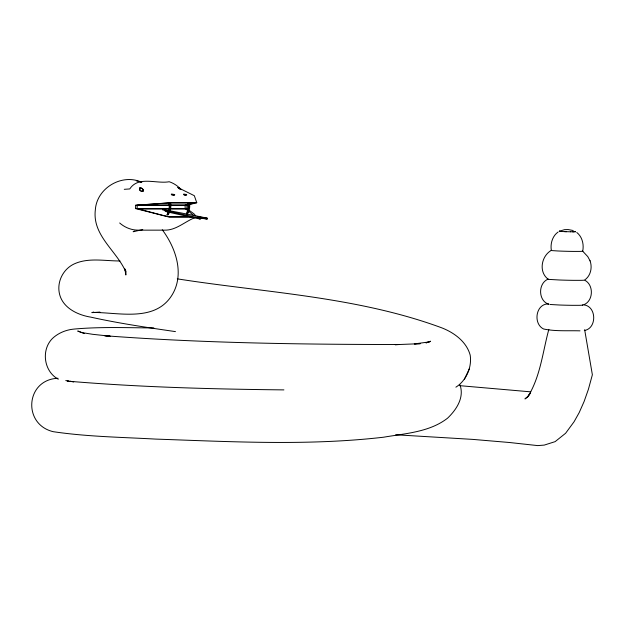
<?xml version="1.0" encoding="UTF-8"?>
<svg xmlns="http://www.w3.org/2000/svg" width="625" height="625" viewBox="0 0 625 625"><rect width="100%" height="100%" fill="white"/><g stroke="black" fill="none" stroke-linecap="round" stroke-linejoin="round"><path stroke-width="0.94" d="M143.055 190.117L143.055 191.242A3.5 2.531 -29.4 0 1 141.062 191.148L139.953 190.156M125.93 272.078L125.844 275L124.82 268.711M165.172 211.391A969.562 96.906 4.5 0 0 179.914 214.703L183.891 215.578A969.562 96.906 4.5 0 0 200.188 219.07L200.25 218.141L197.094 216.766L207.195 218.141L207.133 219.07L198.867 217.945M125.555 272.188L125.789 270.672M582.68 251.242C584.117 244.586 582.305 236.805 576.789 232.469M143.055 191.242L142.984 189.688M191.211 217.164L169.422 217.164L135.516 208.57L135.703 205.227L170.234 202.742L196.766 202.742L194.336 195.703L177.727 187.469L180.555 189.25M195.688 215.82L194.102 213.953L186.82 208.57L187.016 205.227L196.766 202.742M455.898 387.18C466.234 380.656 472.102 367.141 470.18 355.102C466.461 341.516 453.852 332.422 441.266 327.648C356.797 296.57 265.531 292.703 177.297 278.852M548.836 329.398C542.719 351.836 540.523 376.141 528.086 396.367L530.219 393.328M142.453 188.812L141.648 188.141A3.75 2.711 -29.4 0 0 139.742 187.945L139.836 189.977M139.711 188.633L139.742 187.945M169.242 212.094L168.023 214.773L167.102 214.773L168.859 209.992A12.594 7.789 90 0 0 168.953 203.156M187.766 213.063L188.125 212.094M186.438 213.953L187.734 209.992A12.594 7.789 90 0 0 187.836 203.156M464.344 379.359L469.484 368.594M186.539 214.094L187.898 211.422L188.664 208.055A11.375 7.039 -90 0 0 188.586 203.234M530.258 393.234L527.758 396.555L524.961 398.93L528.578 396.227M167.102 214.773L168.625 212.406L169.781 208.055A11.375 7.039 -90 0 0 169.711 203.234M168.023 214.773L169.945 211.422L170.711 208.055A11.375 7.039 90 0 0 170.633 203.234M186.906 214.773L188.828 211.422L189.586 208.055A11.375 7.039 90 0 0 189.516 203.234M558.109 232.008C552.391 236.023 550.227 243.664 551.336 250.344C541.258 256.07 538.414 272.07 548.227 279.258M428.945 342.297L430.555 341.219L426.125 342.797M195.109 217.586C184.867 221.477 176.07 230.516 164.453 230.148L137.922 230.148C131.211 230.078 124.695 227.422 119.672 222.984M560.023 231.375L559.352 231.258L564.523 229.656L568.141 229.555L573.211 230.531M134.719 231.094L133.133 231.711L142.758 229.633M426.094 342.883L428.727 341.992L414.352 343.906L420.273 343.672L395.227 344.68M582.5 305.141C593.227 302.469 594.391 285.445 585.031 280.383M93.703 312.055L91.844 312.617L100.117 312.266L93.633 312.453C119.945 312.578 155.805 322.328 172.406 294.422C184.648 273.625 175.68 247.648 162.266 229.773M187.742 210.516L185.203 208.57L185.047 205.227L194.781 202.875L169.828 202.875L137.273 205.227L137.078 208.57L163.664 215.578L169.039 216.695L188.234 216.695M584.32 330.5C596.961 328.617 596.812 306.492 584.016 304.914M171.594 194.906C181.18 195.5 165.078 192.469 174.141 195.328M58 378.266C25.562 379.492 22.273 424.328 53.203 431.68C87.102 436.734 121.492 437.203 155.664 439.094C231.586 441.68 307.898 445.961 383.586 437.211C405.188 433.508 429.695 432.133 447.578 418.164C456.398 409.703 464.422 397.719 460.039 385.008M559.352 231.258L559.938 231.172M575.039 231.742L575.531 231.617M124.266 189.32L129.781 188.938C138.336 175.641 156.555 184.148 169.203 181.734C173.875 183.242 177.961 186.086 181.266 189.695M395.141 344.688L399.469 344.516C301.156 344.461 202.688 343.141 104.625 335.711L110.172 336.211L92.672 334.305L81.711 332.555L77.742 331.039L84.406 333.586M575.102 231.773L570.703 231.773M548.781 303.961C535.805 303.211 532.719 323.75 543.609 329C555.516 331.492 567.906 330.477 580 330.844M572.57 231.82L574.062 231.813M139.078 205.094L186.031 205.094M135.703 205.227L187.016 205.227M135.516 208.57L186.82 208.57M138.859 209.039L185.812 209.039M283.914 389.891C211.648 389.117 139.273 387.219 67.242 381.109L73.719 381.797L70.172 381.25M183.984 194.938C192.023 195.469 179.555 192.836 184.961 194.93M153.836 327.93C127.305 327.812 100.68 326.664 74.219 329.062C66.188 329.766 58.273 332.938 52.391 338.523C40.906 350.109 43.875 371.445 58.281 379.211M570.734 231.813L561.055 231.492M564.484 231.625L566.539 231.695M395.656 434.773L472.758 439.391L509.57 442.516L537.711 445.602L544.219 445.102L555.125 441.641L565.594 433.273L574.047 421.781L579.219 412.555L584.094 401.539L588.375 389.406L592.367 374.773L584.656 329.727M119.969 260.961C104.867 261.023 88.445 257.398 74.234 263.906C63.672 268.781 57.281 280.688 59.156 292.18C61.578 307.344 77.047 314.891 90.75 317.133C118.734 323.344 147.125 327.484 175.469 331.617M459.695 385.664L530.82 391.852M573.859 231.453L575.016 231.57M561.109 231.461L559.383 231.32M550.086 304.484L559.391 305.008A16.773 0.531 1.4 0 0 572.375 305.328L579.258 305.32A17.352 0.547 1.4 0 0 582.438 305M574.953 231.539L575.594 231.648M65.75 380.562L68.406 380.969M185.102 195.055L186.008 195.312M141.695 182.266C122.039 173.125 96.82 188.047 95.359 209.687C92.062 235.469 116.648 250.703 125.805 271.852L125.078 269.445M136.281 180.812L141.75 182.289M548.883 304.32C538.094 300.984 537.836 283.211 548.164 279.102A18.664 0.594 1.4 0 0 549.531 279.438L559.539 280A18.047 0.57 1.4 0 0 573.508 280.336L580.922 280.336A18.664 0.594 1.4 0 0 584.414 280.141C590.711 276.156 592.555 267.422 590.016 260.703M197.031 217.695L200.188 219.07M140.57 190.75L140.977 190.953A3.5 2.531 -29.4 0 0 142.969 191.047M142.125 188.547L141.742 188.336A3.75 2.711 -29.4 0 0 139.828 188.148M188.391 211.008L193.773 215.578M180.461 189.031L179.617 188.258A4.148 0.664 52.3 0 0 179.07 187.945M179.688 188.828L180.039 189.242M142.367 188.609L142.938 189.484M140.312 190.68L139.75 189.773M178.969 187.945L179.328 188.398M590.102 260.898L587.766 256.594L582.617 251.109A16.141 0.508 1.4 0 1 579.664 251.406L573.25 251.414A15.625 0.492 1.4 0 1 557.578 250.961L552.516 250.633A16.141 0.508 1.4 0 1 551.336 250.344M142.641 188.93L143.078 189.883M139.672 189.102L139.711 189.555M201.133 217.852A913.008 91.25 4.5 0 1 202.852 218.195M203.711 218.375A913.008 91.25 4.5 0 1 207.133 219.07M200.25 218.141A969.562 96.906 4.5 0 1 183.953 214.648L179.977 213.773A969.562 96.906 4.5 0 1 162.578 209.852M164.492 209.766A912.992 91.25 4.5 0 1 185.406 213.773L189.836 214.648A912.992 91.25 4.5 0 1 207.195 218.141M179.016 188.188A4.148 0.664 52.3 0 1 179.414 188.453"/></g></svg>
